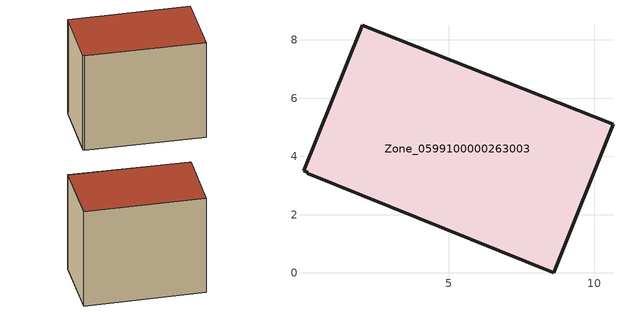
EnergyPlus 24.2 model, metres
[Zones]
Zone_0599100000263003
 floor ground (C_G): 2.03,8.51 10.64,5.11 8.61,0 0.14,3.42 0.15,3.46 0.01,3.5 1.97,8.36 z0.5
 wall outside (C_F): 2.03,8.51 1.97,8.36 0.01,3.5 0.15,3.46 0.14,3.42 8.61,0 10.64,5.11 2.03,8.51 z0.5:8.56
 roof outside (C_R): 10.64,5.11 2.03,8.51 1.97,8.36 0.01,3.5 0.15,3.46 0.14,3.42 8.61,0 z8.56
[BUILDING]
Pand.0599100000263003: North Axis=0; Terrain=City; Loads Convergence Tolerance Value=0.04; Temperature Convergence Tolerance Value=0.4; Solar Distribution=FullExterior; Maximum Number of Warmup Days=25; Minimum Number of Warmup Days=1
[Site:Location]
Rotterdam.The.Hague.AP_ZH_NLD Design_Conditions: Latitude=51.96; Longitude=4.45; Time Zone=1; Elevation=-4.5
[SITE:GROUNDTEMPERATURE:BUILDINGSURFACE]
18, 18, 18, 18, 18, 18, 18, 18, 18, 18, 18, 18
[MATERIAL] Thermal Absorptance=0.9; Solar Absorptance=0.7; Visible Absorptance=0.7
Name | Roughness | Thickness | Conductivity | Density | Specific Heat
G.TI.1965-1974 | MediumSmooth | 0.15 | 0.882353 | 540 | 1210
F.TI.1965-1974 | Rough | 0.3 | 0.697674 | 1920 | 840
R.TI.1965-1974 | MediumRough | 0.2 | 0.232558 | 1500 | 1000
[CONSTRUCTION]
C_G: G.TI.1965-1974
C_F: F.TI.1965-1974
C_R: R.TI.1965-1974
[ZONE]
Zone_0599100000263003: Type=1; Multiplier=1; Ceiling Height=Autocalculate; Volume=Autocalculate; Floor Area=autocalculate; Part of Total Floor Area=Yes
[ZONEINFILTRATION:DESIGNFLOWRATE]
Infil_Zone_0599100000263003: Zone or ZoneList or Space or SpaceList=Zone_0599100000263003; Schedule=AlwaysOn; Design Flow Rate Calculation Method=Flow/Area; Flow Rate per Floor Area=0.003; Constant Term Coefficient=1; Temperature Term Coefficient=0; Velocity Term Coefficient=0; Velocity Squared Term Coefficient=0
[HVACTEMPLATE:ZONE:IDEALLOADSAIRSYSTEM]
Zone_0599100000263003: Maximum Heating Supply Air Temperature=50; Minimum Cooling Supply Air Temperature=13; Maximum Heating Supply Air Humidity Ratio=0.0156; Minimum Cooling Supply Air Humidity Ratio=0.0077; Heating Limit=NoLimit; Cooling Limit=NoLimit; Dehumidification Control Type=ConstantSensibleHeatRatio; Cooling Sensible Heat Ratio=0.7; Dehumidification Setpoint=60; Humidification Control Type=None; Humidification Setpoint=30; Outdoor Air Method=None; Outdoor Air Flow Rate per Person=0.00944; Outdoor Air Flow Rate per Zone Floor Area=0; Outdoor Air Flow Rate per Zone=0; Demand Controlled Ventilation Type=None; Outdoor Air Economizer Type=NoEconomizer; Heat Recovery Type=None; Sensible Heat Recovery Effectiveness=0.7; Latent Heat Recovery Effectiveness=0.65
[ZONECONTROL:THERMOSTAT]
ThermostatControl_Zone_0599100000263003: Zone or ZoneList=Zone_0599100000263003; Control Type Schedule=DualSetpointControlType; Control 1=Thermostat_Zone_0599100000263003; Temperature Difference Between Cutout And Setpoint=0
[THERMOSTATSETPOINT:DUALSETPOINT]
Thermostat_Zone_0599100000263003: Heating Setpoint Temperature Schedule=HeatingSetpoint_Zone_0599100000263003; Cooling Setpoint Temperature Schedule=CoolingSetpoint_Zone_0599100000263003
[SCHEDULE:COMPACT]
HeatingSetpoint_Zone_0599100000263003: Through: 12/31, For: AllDays, Until: 24:00, 21
CoolingSetpoint_Zone_0599100000263003: Through: 12/31, For: AllDays, Until: 24:00, 24
DualSetpointControlType: Through: 12/31, For: AllDays, Until: 24:00, 4
AlwaysOn: Through: 12/31, For: AllDays, Until: 24:00, 1
